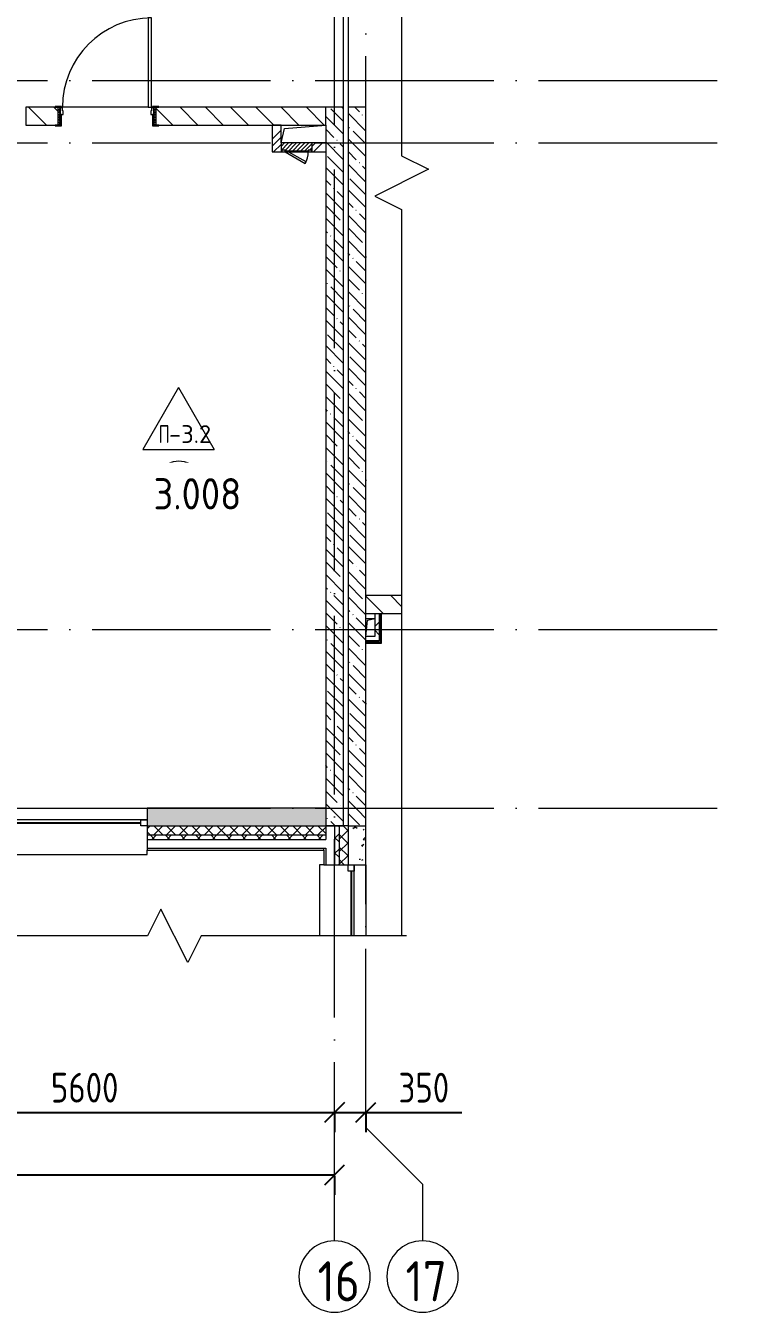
# Model space of a CAD drawing. Header units: millimetres. Extents: x -68946 to 288321, y -402657 to 324925.
# Drawn here: x 62502 to 70472, y -221364 to -206953 of the extents above; entities that cross this region are included whole.
import ezdxf

# ---------------------------------------------------------------- set-up
doc = ezdxf.new("R2010")
doc.units = ezdxf.units.MM
doc.linetypes.add('ADSK_Линия сетки', pattern=[2500, 2000, -250, 0, -250])
doc.layers.get('Defpoints').update_dxf_attribs({"color": 250})
for name, color, linetype, lineweight in [('A-____-____-DIMS', 250, 'Continuous', 9), ('A-AREA-____-IDEN', 250, 'Continuous', 9), ('A-DETL-GENF-OTLN', 250, 'Continuous', 5), ('A-DOOR-____-MCUT', 250, 'Continuous', 5), ('A-DOOR-____-OTLN', 250, 'Continuous', 5), ('A-DOOR-FRAM-MCUT', 31, 'Continuous', 5), ('A-DOOR-FRAM-OTLN', 31, 'Continuous', 5), ('A-FLOR-____-IDEN', 11, 'Continuous', 9), ('A-FLOR-____-OTLN', 192, 'Continuous', 9), ('A-GENM-____-MCUT', 250, 'Continuous', 25), ('A-GENM-____-OTLN', 250, 'Continuous', 9), ('A-GLAZ-____-MCUT', 250, 'Continuous', 9), ('A-GLAZ-____-OTLN', 250, 'Continuous', 5), ('A-WALL-____-MCUT', 250, 'Continuous', 13), ('A-WALL-____-PATT', 250, 'Continuous', 13), ('A-WALL-FNSH-MCUT', 250, 'Continuous', 13), ('I-WALL-____-OTLN', 250, 'Continuous', 9), ('S-GRID-____-IDEN', 250, 'Continuous', 9), ('S-GRID-____-OTLN', 250, 'Continuous', 9)]:
    doc.layers.add(name, color=color, linetype=linetype, lineweight=lineweight)
doc.styles.add('GOST Common', font='', dxfattribs={"width": 0.9, "height": 350})
doc.styles.add('ISOCPEUR_1', font='isocpeur.ttf', dxfattribs={"width": 0.9, "height": 250})
doc.styles.add('ISOCPEUR_2', font='isocpeur.ttf', dxfattribs={"height": 160})
doc.styles.get("Standard").update_dxf_attribs({"font": 'ГОСТ тип А.ttf'})
doc.styles.get('GOST Common').set_extended_font_data('GOST Common')
doc.dimstyles.new('А3', dxfattribs={"dimtxt": 333, "dimasz": 222, "dimexe": 222, "dimexo": 111, "dimgap": 111, "dimtad": 1, "dimtoh": 1, "dimdec": 0, "dimrnd": 0.0015, "dimzin": 0, "dimdsep": 46, "dimtxsty": 'Standard', "dimblk": 'OBLIQUE', "dimcen": 0, "dimclrd": 7, "dimclre": 7, "dimclrt": 7, "dimadec": 0, "dimazin": 0, "dimtfac": 1, "dimtdec": 0, "dimtofl": 0, "dimtmove": 0, "dimatfit": 3, "dimfxl": 1, "dimtolj": 1, "dimtzin": 0, "dimarcsym": 0})
pattern_1 = [(135, (-3188.22, -259241.39), (-84.85281, -84.85281), []), (225, (-3188.22, -259241.39), (84.85281, -84.85281), [])]
pattern_2 = [(45, (-3188.22, -259241.39), (-70.71068, 70.71068), []), (135, (-3188.22, -259241.39), (-70.71068, -70.71068), [])]
pattern_3 = [(135, (-3188.22, -259241.39), (-142.5612, -142.5612), []), (135, (-3045.66, -259241.39), (-142.5612, -142.5612), [252.016, -50.403, 3.353, -47.05])]
pattern_4 = [(50, (-3188.22, -259241.4), (364.3679, -31.8783), [38.1, -419.1]), (355, (-3188.22, -259241.4), (-70.4859, 382.1133), [30.48, -335.28]), (100.451, (-3157.86, -259244.05), (293.885, 350.2334), [32.38, -356.18]), (46.184, (-3188.22, -259139.8), (542.1585, -84.0858), [57.15, -628.65]), (96.636, (-3143.04, -259146.8), (474.805, 494.8554), [48.57, -534.27]), (351.184, (-3188.2, -259139.8), (474.8102, 494.85), [45.72, -502.92]), (21, (-3137.42, -259165.2), (303.2285, -204.5305), [38.1, -419.1]), (326, (-3137.42, -259165.2), (123.6039, 368.376), [30.48, -335.28]), (71.451, (-3112.15, -259182.23), (426.8341, 163.8427), [32.38, -356.18]), (37.5, (-3188.22, -259241.39), (6.17665, 169.11015), [16.764, -314.452, 16.764, -323.596, -336.55]), (37.5, (-3188.22, -259241.39), (6.17665, 169.11015), [-671.576, 16.764, -319.786]), (7.5, (-3188.22, -259241.39), (133.63888, 200.3615), [16.764, -177.292, 16.764, -306.832, -128.27]), (7.5, (-3188.22, -259241.39), (133.63888, 200.3615), [-517.652, 16.764, -111.506]), (327.5, (-3301.51, -259241.39), (271.18182, -11.45836), [16.764, -110.236, 16.764, -379.476, -525.78]), (327.5, (-3301.51, -259241.39), (271.18182, -11.45836), [-523.24, 16.764, -509.016]), (317.5, (-3352.3, -259241.4), (296.2585, 50.85285), [16.764, -148.336, 16.764, -246.38, -373.38]), (317.5, (-3352.3, -259241.4), (296.2585, 50.85285), [-428.244, 16.764, -356.616])]
pattern_5 = [(135, (-3188.22, -259241.39), (-141.42136, -141.42136), [])]
pattern_6 = [(45, (-3188.22, -259241.4), (-224.5064, 224.5064), []), (45, (-3108.85, -259241.4), (0, 449.0128), []), (45, (-3267.6, -259241.4), (0, 449.0128), [])]

# ---------------------------------------------------------------- blocks, each defined once
blk = doc.blocks.new('Дверь_СКБ_1Ст_Внутренняя - Д-8_2л_1100x2100h_Кабинет директора_ Канцелярия_ Бухгалтерия_ Кабинеты заместителей директора_ Кабинет организатора внеклассной и внешкольной 2-42643613-АР1_Маркировочный план 3 этажа')
at = {"layer": 'A-DOOR-____-OTLN'}
h = blk.add_hatch(dxfattribs=at)
h.set_pattern_fill('FP_3', color=256, style=0, pattern_type=2)
h.set_pattern_definition([(135, (1751.41, 164.685), (-14.14214, -14.14214), []), (225, (1751.41, 164.685), (14.14214, -14.14214), [])])
h.paths.add_polyline_path([(537.5, -100), (562.5, -100), (562.5, 100), (537.5, 100), (537.5, 95.5)])
at = {"layer": 'A-DOOR-FRAM-OTLN'}
h = blk.add_hatch(dxfattribs=at)
h.set_pattern_fill('FP_4', color=256, style=0, pattern_type=2)
h.set_pattern_definition([(45, (-371.384, 164.685), (-14.1421, 14.1421), []), (135, (-371.384, 164.685), (-14.1421, -14.1421), [])])
h.paths.add_polyline_path([(-512.5, -100), (-512.5, 100), (-537.5, 100), (-537.5, -100)])
at = {"layer": 'A-DOOR-____-MCUT'}
for p, q in [((512.5, 1100), (472.5, 1100)), ((472.5, 1100), (472.5, 100)), ((512.5, 100), (512.5, 1100)), ((472.5, 100), (512.5, 100))]:
    blk.add_line(p, q, dxfattribs=at)
at = {"layer": 'A-DOOR-____-OTLN'}
blk.add_arc((512.5, 100), 1000, 90, 180, dxfattribs=at)
at = {"layer": 'A-DOOR-FRAM-MCUT'}
for p, q in [((-497.5, 108), (-567.5, 108)), ((-567.5, 108), (-567.5, 100)), ((-567.5, 100), (-497.5, 100)), ((-512.5, 100), (-537.5, 100)), ((-537.5, 100), (-537.5, -100)), ((-487.5, 100), (-512.5, 100)), ((-512.5, 100), (-512.5, 20)), ((-512.5, -100), (-512.5, 100)), ((-497.5, 100), (-512.5, 100)), ((-512.5, 100), (-512.5, 99)), ((-512.5, 99), (-497.5, 99)), ((-512.5, 20), (-477.5, 20)), ((-497.5, 20), (-512.5, 20)), ((-512.5, 20), (-512.5, -100)), ((-497.5, 100), (-497.5, 108)), ((-497.5, 99), (-497.5, 100)), ((-497.5, -100), (-497.5, 20)), ((-487.5, 60), (-487.5, 100)), ((-477.5, 60), (-487.5, 60)), ((-477.5, 20), (-477.5, 60)), ((512.5, 60), (502.5, 60)), ((502.5, 60), (502.5, 20)), ((502.5, 20), (537.5, 20)), ((512.5, 100), (512.5, 60)), ((537.5, 100), (512.5, 100)), ((592.5, 108), (522.5, 108)), ((522.5, 108), (522.5, 100)), ((537.5, 100), (522.5, 100)), ((522.5, 100), (522.5, 99)), ((522.5, 100), (592.5, 100)), ((522.5, 99), (537.5, 99)), ((537.5, 20), (522.5, 20)), ((522.5, 20), (522.5, -100)), ((537.5, 20), (537.5, 100)), ((562.5, 100), (537.5, 100)), ((537.5, 100), (537.5, -100)), ((537.5, 99), (537.5, 100)), ((537.5, -100), (537.5, 20)), ((562.5, -100), (562.5, 100)), ((592.5, 100), (592.5, 108)), ((-497.5, -100), (-567.5, -100)), ((-567.5, -100), (-567.5, -108)), ((-567.5, -108), (-497.5, -108)), ((-537.5, -100), (-512.5, -100)), ((-512.5, -100), (-497.5, -100)), ((-497.5, -108), (-497.5, -100)), ((522.5, -100), (537.5, -100)), ((592.5, -100), (522.5, -100)), ((522.5, -100), (522.5, -108)), ((522.5, -108), (592.5, -108)), ((537.5, -100), (562.5, -100)), ((592.5, -108), (592.5, -100))]:
    blk.add_line(p, q, dxfattribs=at)
blk = doc.blocks.new('Окно_СКБ_1Ст1 - 120_Окно_СКБ_1Ст_1700_ОК19Л-29018918-АР1_Маркировочный план 3 этажа')
at = {"layer": 'A-GLAZ-____-MCUT'}
for p, q in [((-850, -195), (-850, -125)), ((-850, -125), (-780, -125)), ((-780, -125), (-780, -195)), ((780, -195), (780, -125)), ((780, -125), (850, -125)), ((850, -125), (850, -195)), ((-780, -195), (-850, -195)), ((850, -195), (780, -195))]:
    blk.add_line(p, q, dxfattribs=at)
at = {"layer": 'A-GLAZ-____-MCUT', "lineweight": 5}
for p, q in [((780, -155), (-780, -155)), ((780, -165), (-780, -165))]:
    blk.add_line(p, q, dxfattribs=at)
at = {"layer": 'A-GLAZ-____-OTLN'}
blk.add_line((-850, -195), (850, -195), dxfattribs=at)
blk = doc.blocks.new('WNW_Отлив1 - Отлив_металлический 2-28595994-АР1_Маркировочный план 3 этажа')
at = {"layer": 'A-GLAZ-____-OTLN'}
for p, q in [((850, 320), (-850, 320)), ((-850, 320), (-850, 270)), ((850, 270), (850, 320))]:
    blk.add_line(p, q, dxfattribs=at)
blk = doc.blocks.new('Окно_СКБ_1Ст1 - 120_Окно_СКБ_1Ст_1650_ОК17_E60-37619705-АР1_Маркировочный план 3 этажа')
at = {"layer": 'A-GLAZ-____-MCUT'}
for p, q in [((755, -195), (755, -125)), ((755, -125), (825, -125)), ((825, -125), (825, -195)), ((825, -195), (755, -195))]:
    blk.add_line(p, q, dxfattribs=at)
at = {"layer": 'A-GLAZ-____-MCUT', "lineweight": 5}
for p, q in [((755, -155), (29, -155)), ((755, -165), (29, -165))]:
    blk.add_line(p, q, dxfattribs=at)
at = {"layer": 'A-GLAZ-____-OTLN'}
blk.add_line((29, -195), (825, -195), dxfattribs=at)
blk = doc.blocks.new('WNW_Отлив1 - Отлив_металлический 2-28603322-АР1_Маркировочный план 3 этажа')
at = {"layer": 'A-GLAZ-____-OTLN'}
for p, q in [((825, 320), (29, 320)), ((825, 270), (825, 320))]:
    blk.add_line(p, q, dxfattribs=at)
blk = doc.blocks.new('_Wn_-As_OpeningMEP_floor__Rectangular - _Wn_-As_OpeningMEP_floor__Rectangular-V52-АР1_Маркировочный план 3 этажа')
at = {"layer": 'A-DETL-GENF-OTLN', "lineweight": 5}
for p, q in [((-212, 112), (250, 150)), ((-250, -50), (-212, 112))]:
    blk.add_line(p, q, dxfattribs=at)
blk = doc.blocks.new('_Wn_-As_OpeningMEP_floor__Rectangular - _Wn_-As_OpeningMEP_floor__Rectangular-34853280-АР1_Маркировочный план 3 этажа')
at = {"layer": 'A-DETL-GENF-OTLN', "lineweight": 5}
for p, q in [((-32, 132), (50, 150)), ((-50, -50), (-32, 132))]:
    blk.add_line(p, q, dxfattribs=at)
blk = doc.blocks.new('АР_Люк - ЛРС_ВК_350х400_наружный_NCS S 1000-N-V85-АР1_Маркировочный план 3 этажа')
at = {"layer": 'A-DOOR-____-OTLN'}
h = blk.add_hatch(dxfattribs=at)
h.set_pattern_fill('FP_54', color=256, style=0, pattern_type=2)
h.set_pattern_definition([(45, (125, 0), (-22.6274, 22.6274), [])])
h.paths.add_polyline_path([(300, 50), (290, 50), (290, 30), (255, 30), (255, 50), (-5, 50), (-5, 40), (-15, 40), (-5, 37), (-5, 30), (-40, 30), (-40, 43), (-26, 43), (-40, 47), (-40, 50), (-50, 50), (-50, -50), (300, -50), (300, 50)])
at = {"layer": 'A-DETL-GENF-OTLN', "lineweight": 5}
for p, q in [((300, 50), (-50, 50)), ((-50, 50), (-50, -50)), ((300, -50), (300, 50)), ((-50, -50), (300, -50))]:
    blk.add_line(p, q, dxfattribs=at)
at = {"layer": 'A-DOOR-____-MCUT', "lineweight": 5}
for p, q in [((30, 180), (20, 163)), ((20, 163), (245, 33)), ((255, 50), (30, 180)), ((-5, 50), (-40, 50)), ((-40, 50), (-40, 30)), ((-40, 30), (-5, 30)), ((-5, 30), (-5, 50)), ((245, 33), (255, 50)), ((290, 50), (255, 50)), ((255, 50), (255, 30)), ((255, 30), (290, 30)), ((290, 30), (290, 50))]:
    blk.add_line(p, q, dxfattribs=at)
blk.add_arc((255, 50), 260, 150, 180, dxfattribs=at)
at = {"layer": 'A-DOOR-____-OTLN'}
blk.add_line((255, 50), (30, 180), dxfattribs=at)
blk = doc.blocks.new('ASML_АР_Отделка Люка - ВО Отделка люков_Грунтовка 0_Шпатлевка 0_Окраска 0_0-42723977-АР1_Маркировочный план 3 этажа')
at = {"layer": 'A-GENM-____-MCUT', "lineweight": 5}
for p, q in [((-165, 3), (-175, 3)), ((-175, 3), (-175, 0)), ((102, 3), (-130, 3)), ((130, 3), (126, 3)), ((175, 3), (165, 3)), ((175, 0), (175, 3)), ((-175, 0), (-165, 0)), ((-130, 0), (107, 0)), ((124, 0), (130, 0)), ((165, 0), (175, 0))]:
    blk.add_line(p, q, dxfattribs=at)
blk = doc.blocks.new('DET_L_Линия разрыва - М100-32542165-АР1_Маркировочный план 3 этажа')
at = {"layer": 'A-DETL-GENF-OTLN', "lineweight": 5}
for p, q in [((8500, 300), (8350, 0)), ((8800, -300), (8500, 300)), ((8350, 0), (214, 0)), ((8950, 0), (8800, -300)), ((17300, 0), (8950, 0))]:
    blk.add_line(p, q, dxfattribs=at)
blk = doc.blocks.new('DET_L_Линия разрыва - М100-32542167-АР1_Маркировочный план 3 этажа')
at = {"layer": 'A-DETL-GENF-OTLN', "lineweight": 5}
for p, q in [((2450, 300), (2300, 0)), ((2750, -300), (2450, 300)), ((2300, 0), (0, 0)), ((2900, 0), (2750, -300)), ((5200, 0), (2900, 0))]:
    blk.add_line(p, q, dxfattribs=at)
blk = doc.blocks.new('Ось сетки - Круг_Ø8 мм-39983606-АР1_Маркировочный план 3 этажа')
at = {"layer": 'S-GRID-____-IDEN'}
for start, end in [(360, 180), (180, 360)]:
    blk.add_arc((0, 0), 4, start, end, dxfattribs=at)
blk = doc.blocks.new('_Oblique')
at = {"color": 0, "linetype": 'ByBlock', "lineweight": -2}
blk.add_line((-0.5, -0.5), (0.5, 0.5), dxfattribs=at)
blk = doc.blocks.new('*D3083')
at = {"layer": 'A-____-____-DIMS', "color": 7, "lineweight": -2, "transparency": 16777216}
for p, q in [((60362, -219125), (65962, -219125)), ((60362, -219136), (60362, -219347)), ((65962, -219136), (65962, -219347))]:
    blk.add_line(p, q, dxfattribs=at)
at = {"layer": 'Defpoints', "color": 0, "transparency": 16777216}
for p in [(60362, -219025), (65962, -219025), (65962, -219125)]:
    blk.add_point(p, dxfattribs=at)
at = {"layer": 'A-____-____-DIMS', "color": 7, "lineweight": -2, "transparency": 16777216, "xscale": 222, "yscale": 222, "zscale": 222, "rotation": 180}
blk.add_blockref('_Oblique', (60362, -219125), dxfattribs=at)
at = {"layer": 'A-____-____-DIMS', "color": 7, "lineweight": -2, "transparency": 16777216, "xscale": 222, "yscale": 222, "zscale": 222}
blk.add_blockref('_Oblique', (65962, -219125), dxfattribs=at)
at = {"layer": 'A-____-____-DIMS', "color": 7, "transparency": 16777216, "insert": (63162, -218848), "char_height": 333, "width": 2.48, "attachment_point": 5}
blk.add_mtext('\\A1;5600', dxfattribs=at)
blk = doc.blocks.new('*D3084')
at = {"layer": 'A-____-____-DIMS', "color": 7, "lineweight": -2, "transparency": 16777216}
for p, q in [((65962, -219125), (66312, -219125)), ((65962, -219136), (65962, -219347)), ((66312, -219125), (67388, -219125)), ((66312, -219136), (66312, -219347))]:
    blk.add_line(p, q, dxfattribs=at)
at = {"layer": 'Defpoints', "color": 0, "transparency": 16777216}
for p in [(65962, -219025), (66312, -219025), (66312, -219125)]:
    blk.add_point(p, dxfattribs=at)
at = {"layer": 'A-____-____-DIMS', "color": 7, "lineweight": -2, "transparency": 16777216, "xscale": 222, "yscale": 222, "zscale": 222, "rotation": 180}
blk.add_blockref('_Oblique', (65962, -219125), dxfattribs=at)
at = {"layer": 'A-____-____-DIMS', "color": 7, "lineweight": -2, "transparency": 16777216, "xscale": 222, "yscale": 222, "zscale": 222}
blk.add_blockref('_Oblique', (66312, -219125), dxfattribs=at)
at = {"layer": 'A-____-____-DIMS', "color": 7, "transparency": 16777216, "insert": (66961, -218848), "char_height": 333, "width": 1.86, "attachment_point": 5}
blk.add_mtext('\\A1;350', dxfattribs=at)
blk = doc.blocks.new('AAR_СКБ_Марка_Помещения_мал - Номер-28977439-АР1_Маркировочный план 3 этажа')
at = {"layer": 'A-AREA-____-IDEN'}
blk.add_circle((-0.03, 0), 3, dxfattribs=at)
blk = doc.blocks.new('AAR_СКБ_Марка_Перекрытия - Марка пола-17325028-АР1_Маркировочный план 3 этажа')
at = {"layer": 'A-FLOR-____-IDEN'}
for p, q in [((0, 6.93), (-4, 0)), ((0, 6.93), (4, 0)), ((-4, 0), (4, 0))]:
    blk.add_line(p, q, dxfattribs=at)
blk = doc.blocks.new('*D3062')
at = {"layer": 'A-____-____-DIMS', "color": 7, "lineweight": -2, "transparency": 16777216}
for p, q in [((-3188, -219825), (65962, -219825)), ((-3188, -219836), (-3188, -220047)), ((65962, -219836), (65962, -220047))]:
    blk.add_line(p, q, dxfattribs=at)
at = {"layer": 'Defpoints', "color": 0, "transparency": 16777216}
for p in [(-3188, -219725), (65962, -219725), (65962, -219825)]:
    blk.add_point(p, dxfattribs=at)
at = {"layer": 'A-____-____-DIMS', "color": 7, "lineweight": -2, "transparency": 16777216, "xscale": 222, "yscale": 222, "zscale": 222, "rotation": 180}
blk.add_blockref('_Oblique', (-3188, -219825), dxfattribs=at)
at = {"layer": 'A-____-____-DIMS', "color": 7, "lineweight": -2, "transparency": 16777216, "xscale": 222, "yscale": 222, "zscale": 222}
blk.add_blockref('_Oblique', (65962, -219825), dxfattribs=at)
at = {"layer": 'A-____-____-DIMS', "color": 7, "transparency": 16777216, "insert": (31387, -219548), "char_height": 333, "width": 2.92, "attachment_point": 5}
blk.add_mtext('\\A1;69150', dxfattribs=at)

msp = doc.modelspace()

# ---------------------------------------------------------------- hatches: boundary and pattern name
at = {"layer": 'A-WALL-____-PATT', "lineweight": 15, "true_color": 0x000000}
h = msp.add_hatch(dxfattribs=at)
h.set_pattern_fill('FP_1', color=18, style=0, pattern_type=2)
h.set_pattern_definition(pattern_5)
h.paths.add_polyline_path([(65261.8153, -208066.3892), (65861.7763, -208066.3883), (65861.7763, -207866.3892), (63961.7763, -207866.3892), (63961.7763, -208066.3892), (63991.7763, -208066.3892)])
h.paths.add_polyline_path([(62831.7763, -208066.3892), (62861.7763, -208066.3892), (62861.7763, -207866.3892), (62501.7863, -207866.3892), (62501.7863, -208066.3892)])
h = msp.add_hatch(dxfattribs=at)
h.set_pattern_fill('FP_24', color=18, style=0, pattern_type=2)
h.set_pattern_definition(pattern_3)
h.paths.add_polyline_path([(65861.789, -215916.3289), (66061.7763, -215916.3289), (66061.7763, -207866.3892), (65861.7763, -207866.3892), (65861.7763, -215916.3289)])
h = msp.add_hatch(dxfattribs=at)
h.set_pattern_fill('FP_24', color=18, style=0, pattern_type=2)
h.set_pattern_definition(pattern_3)
h.paths.add_polyline_path([(66311.7763, -215741.3892), (66311.7763, -207866.3892), (66111.7763, -207866.3892), (66111.7763, -215741.3892), (66136.5125, -215741.3892)])
h = msp.add_hatch(dxfattribs=at)
h.set_pattern_fill('FP_9', color=18, style=0, pattern_type=2)
h.set_pattern_definition(pattern_6)
h.paths.add_polyline_path([(65361.7763, -208266.3886), (65361.7744, -208266.3775), (65361.7763, -208256.3892)])
h.paths.add_polyline_path([(65361.8153, -208266.3892), (65361.7292, -208066.3892), (65261.8153, -208066.3892), (65261.8153, -208266.3892), (65361.7763, -208266.3886)])
h = msp.add_hatch(dxfattribs=at)
h.set_pattern_fill('FP_9', color=18, style=0, pattern_type=2)
h.set_pattern_definition(pattern_6)
h.paths.add_polyline_path([(65261.8153, -208366.3892), (65361.8153, -208366.0269), (65361.7764, -208266.3892), (65261.8153, -208266.3892), (65261.8153, -208293.2956)])
h.paths.add_polyline_path([(65711.8153, -208366.3892), (65861.7763, -208366.3892), (65861.7763, -208266.3892), (65711.8153, -208266.3892), (65711.8153, -208359.3892)])
h = msp.add_hatch(dxfattribs=at)
h.set_pattern_fill('FP_1', color=18, style=0, pattern_type=2)
h.set_pattern_definition(pattern_5)
h.paths.add_polyline_path([(66495.2162, -213536.3886), (66712.4536, -213536.3886), (66712.4536, -213336.3886), (66311.7763, -213336.3886), (66311.7763, -213536.3886), (66486.7763, -213536.3886)])
h = msp.add_hatch(dxfattribs=at)
h.set_pattern_fill('FP_51', color=18, style=0, pattern_type=2)
h.set_pattern_definition([(45, (-3188.22, -259241.39), (-141.42136, 141.42136), []), (135, (-3188.22, -259241.39), (-141.42136, -141.42136), [])])
h.paths.add_polyline_path([(66461.7763, -213793.9972), (66461.7763, -213536.3886), (66411.7763, -213536.3886), (66411.7763, -213793.9972)])
h = msp.add_hatch(dxfattribs=at)
h.set_pattern_fill('FP_50', color=18, style=0, pattern_type=2)
h.set_pattern_definition(pattern_4)
h.paths.add_polyline_path([(-2838.2456, -215916.3886), (-2438.2237, -215916.3886), (-2438.2237, -215716.3886), (-2988.2456, -215716.3886), (-2988.2456, -215916.3886)])
h.paths.add_polyline_path([(1361.7763, -215916.3886), (2061.7763, -215916.3886), (2061.7763, -215716.3886), (1261.7544, -215716.3886), (1261.7544, -215916.3886), (1346.8153, -215916.3886)])
h.paths.add_polyline_path([(5761.7544, -215916.3886), (6561.7763, -215916.3886), (6561.7763, -215716.3886), (5761.7544, -215716.3886), (5761.7544, -215880.8938)])
h.paths.add_polyline_path([(10361.7763, -215916.3886), (11061.7763, -215916.3886), (11061.7763, -215716.3886), (10261.7544, -215716.3886), (10261.7544, -215916.3886)])
h.paths.add_polyline_path([(11961.7763, -215916.3886), (12661.7763, -215916.3886), (12661.7763, -215716.3886), (11961.7763, -215716.3886), (11961.7763, -215790.0732)])
h.paths.add_polyline_path([(14761.7544, -215916.3886), (15561.7763, -215916.3886), (15561.7763, -215716.3886), (14761.7544, -215716.3886)])
h.paths.add_polyline_path([(19382.1845, -215916.3886), (20061.7763, -215916.3886), (20061.7763, -215716.3886), (19261.7544, -215716.3886), (19261.7544, -215916.3886), (19361.7763, -215916.3886)])
h.paths.add_polyline_path([(23934.7374, -215916.3886), (24561.7763, -215916.3886), (24561.7763, -215716.3886), (23761.7544, -215716.3886), (23761.7544, -215916.3886), (23929.8461, -215916.3886)])
h.paths.add_polyline_path([(32470.3361, -215916.3886), (32761.7544, -215916.3886), (32761.7544, -215716.3886), (32361.7763, -215716.3886), (32361.7763, -215916.3886), (32461.7763, -215916.3886)])
h.paths.add_polyline_path([(28696.7116, -215916.3886), (29061.7763, -215916.3886), (29061.7763, -215716.3886), (28261.7544, -215716.3886), (28261.7544, -215916.3886), (28590.3478, -215916.3886)])
h.paths.add_polyline_path([(30661.7763, -215916.3886), (30661.7763, -215716.3886), (29961.7763, -215716.3886), (29961.7763, -215916.3886)])
h.paths.add_polyline_path([(37349.5314, -215916.3886), (37661.7544, -215916.3886), (37661.7544, -215716.3886), (36861.7763, -215716.3886), (36861.7763, -215916.3886), (37161.7763, -215916.3886)])
h.paths.add_polyline_path([(33310.4662, -215916.3886), (33561.7763, -215916.3886), (33561.7763, -215716.3886), (33161.7544, -215716.3886), (33161.7544, -215916.3886), (33261.7763, -215916.3886)])
h.paths.add_polyline_path([(41697.2383, -215916.3886), (42161.7544, -215916.3886), (42161.7544, -215716.3886), (41361.7763, -215716.3886), (41361.7763, -215916.3886), (41686.2329, -215916.3886)])
h.paths.add_polyline_path([(51161.7544, -215916.3886), (51161.7544, -215716.3886), (50361.7763, -215716.3886), (50361.7763, -215916.3886), (51061.7763, -215916.3886)])
h.paths.add_polyline_path([(45998.2911, -215916.3886), (46661.7544, -215916.3886), (46661.7544, -215716.3886), (45861.7763, -215716.3886), (45861.7763, -215916.3886)])
h.paths.add_polyline_path([(48661.7763, -215916.3886), (48661.7763, -215716.3886), (47961.7763, -215716.3886), (47961.7763, -215916.3886)])
h.paths.add_polyline_path([(55249.3186, -215916.3886), (55661.7544, -215916.3886), (55661.7544, -215716.3886), (54861.7763, -215716.3886), (54861.7763, -215916.3886), (55225.8002, -215916.3886)])
h.paths.add_polyline_path([(59948.3621, -215916.3886), (60161.7544, -215916.3886), (60161.7544, -215716.3886), (59361.7763, -215716.3886), (59361.7763, -215916.3886), (59937.3398, -215916.3886)])
h.paths.add_polyline_path([(61536.8153, -215916.3886), (62161.7763, -215916.3886), (62161.7763, -215716.3886), (61461.7763, -215716.3886), (61461.7763, -215916.3886)])
h.paths.add_polyline_path([(65841.7763, -215916.3886), (65861.7763, -215916.3289), (65861.7763, -215716.3886), (63861.7763, -215716.3886), (63861.7763, -215916.3886), (65606.7479, -215916.3886)])
h = msp.add_hatch(dxfattribs=at)
h.set_pattern_fill('FP_24', color=18, style=0, pattern_type=2)
h.set_pattern_definition(pattern_3)
h.paths.add_polyline_path([(66112.2218, -215916.3295), (66311.7763, -215916.3295), (66311.7763, -215741.3892), (66111.7763, -215741.3892), (66111.7847, -215916.3295)])
h = msp.add_hatch(dxfattribs=at)
h.set_pattern_fill('FP_17', color=18, style=0, pattern_type=2)
h.set_pattern_definition(pattern_2)
h.paths.add_polyline_path([(65861.7763, -216016.3886), (65861.7763, -215916.3886), (63861.7763, -215916.3886), (63861.7763, -216016.3886), (65841.7763, -216016.3886)])
h.paths.add_polyline_path([(61736.8153, -216016.3886), (62161.7763, -216016.3886), (62161.7763, -215916.3886), (61461.7763, -215916.3886), (61461.7763, -216016.3886), (61583.34, -216016.3886)])
h.paths.add_polyline_path([(59839.5547, -216016.3886), (60561.7763, -216016.3886), (60561.7544, -215916.3886), (59361.7763, -215916.3886), (59361.7763, -216016.3886)])
h.paths.add_polyline_path([(56061.7544, -216016.3886), (56061.7763, -216016.3886), (56061.7544, -215916.3886), (54861.7763, -215916.3886), (54861.7763, -216016.3886), (55802.5195, -216016.3886)])
h.paths.add_polyline_path([(51561.7544, -216016.3886), (51561.7763, -216016.3886), (51561.7544, -215916.3886), (50361.7763, -215916.3886), (50361.7763, -216016.3886), (51161.7544, -216016.3886)])
h.paths.add_polyline_path([(45861.7763, -216016.3886), (47061.7763, -216016.3886), (47061.7544, -215916.3886), (45861.7763, -215916.3886)])
h.paths.add_polyline_path([(47961.7763, -216016.3886), (48661.7763, -216016.3886), (48661.7763, -215916.3886), (47961.7763, -215916.3886)])
h.paths.add_polyline_path([(41694.385, -216016.3886), (42561.7763, -216016.3886), (42561.7544, -215916.3886), (41361.7763, -215916.3886), (41361.7763, -216016.3886), (41687.8633, -216016.3886)])
h.paths.add_polyline_path([(37361.7763, -216016.3886), (38061.7763, -216016.3886), (38061.7544, -215916.3886), (36861.7763, -215916.3886), (36861.7763, -216016.3886), (37345.4498, -216016.3886)])
h.paths.add_polyline_path([(33310.4662, -216016.3886), (33561.7763, -216016.3886), (33561.7763, -215916.3886), (32361.7763, -215916.3886), (32361.7763, -216016.3886), (33261.7763, -216016.3886)])
h.paths.add_polyline_path([(28561.7763, -216016.3886), (29061.7763, -216016.3886), (29061.7763, -215916.3886), (27861.7763, -215916.3886), (27861.7763, -216016.3886), (28467.2111, -216016.3886)])
h.paths.add_polyline_path([(30661.7763, -216016.3886), (30661.7763, -215916.3886), (29961.7763, -215916.3886), (29961.7763, -216016.3886)])
h.paths.add_polyline_path([(23761.7544, -216016.3886), (24561.7763, -216016.3886), (24561.7763, -215916.3886), (23361.7763, -215916.3886), (23361.7763, -216016.3886), (23506.2378, -216016.3886)])
h.paths.add_polyline_path([(20061.7763, -216016.3886), (20061.7763, -215916.3886), (18861.7763, -215916.3886), (18861.7763, -216016.3886), (19599.8716, -216016.3886)])
h.paths.add_polyline_path([(14861.7763, -216016.3886), (15561.7763, -216016.3886), (15561.7763, -215916.3886), (14361.7763, -215916.3886), (14361.7763, -216016.3886), (14855.448, -216016.3886)])
h.paths.add_polyline_path([(12548.5707, -216016.3886), (12661.7763, -216016.3886), (12661.7763, -215916.3886), (11961.7763, -215916.3886), (11961.7763, -216016.3886)])
h.paths.add_polyline_path([(10261.7544, -216016.3886), (11061.7763, -216016.3886), (11061.7763, -215916.3886), (9861.7763, -215916.3886), (9861.7763, -216016.3886), (10241.6935, -216016.3886)])
h.paths.add_polyline_path([(5627.9389, -216016.3886), (6561.7763, -216016.3886), (6561.7763, -215916.3886), (5361.7763, -215916.3886), (5361.7763, -216016.3886)])
h.paths.add_polyline_path([(1467.7525, -216016.3886), (2061.7763, -216016.3886), (2061.7763, -215916.3886), (861.7763, -215916.3886), (861.7763, -216016.3886), (1416.1993, -216016.3886)])
h.paths.add_polyline_path([(-3388.2456, -216016.3886), (-2438.2237, -216016.3886), (-2438.2237, -215916.3886), (-3488.2456, -215916.3886), (-3488.2456, -216016.3886), (-3438.2511, -216016.3886)])
h = msp.add_hatch(dxfattribs=at)
h.set_pattern_fill('FP_16', color=18, style=0, pattern_type=2)
h.set_pattern_definition(pattern_1)
h.paths.add_polyline_path([(66011.7763, -216351.3892), (66011.7763, -215916.3886), (65961.7763, -215916.3886), (65961.7763, -216351.3892)])
h = msp.add_hatch(dxfattribs=at)
h.set_pattern_fill('FP_17', color=18, style=0, pattern_type=2)
h.set_pattern_definition(pattern_2)
h.paths.add_polyline_path([(66111.7763, -216351.3892), (66111.7763, -215916.3886), (66011.7763, -215916.3886), (66011.7763, -216351.3892)])
h = msp.add_hatch(dxfattribs=at)
h.set_pattern_fill('FP_50', color=18, style=0, pattern_type=2)
h.set_pattern_definition(pattern_4)
h.paths.add_polyline_path([(66305.1753, -216351.3892), (66311.7763, -216351.3892), (66311.7763, -215916.3295), (66111.7763, -215916.3886), (66111.7763, -216351.3892), (66301.5843, -216351.3892)])
h = msp.add_hatch(dxfattribs=at)
h.set_pattern_fill('FP_16', color=18, style=0, pattern_type=2)
h.set_pattern_definition(pattern_1)
h.paths.add_polyline_path([(65861.7763, -216066.3886), (65861.7763, -216016.3886), (63861.7763, -216016.3886), (63861.7763, -216066.3886), (65841.7763, -216066.3886)])
h.paths.add_polyline_path([(61536.8153, -216066.3886), (62161.7763, -216066.3886), (62161.7763, -216016.3886), (61461.7763, -216016.3886), (61461.7763, -216066.3886)])
h.paths.add_polyline_path([(60561.7763, -216066.3886), (60561.7544, -216016.3895), (59361.7763, -216016.3886), (59361.7763, -216066.3886), (60561.7544, -216066.3886)])
h.paths.add_polyline_path([(56061.7544, -216066.3886), (56061.7763, -216066.3886), (56061.7544, -216016.3895), (54861.7763, -216016.3886), (54861.7763, -216066.3886), (55802.5195, -216066.3886)])
h.paths.add_polyline_path([(51561.7544, -216066.3886), (51561.7763, -216066.3886), (51561.7544, -216016.3895), (50361.7763, -216016.3886), (50361.7763, -216066.3886), (51161.7544, -216066.3886)])
h.paths.add_polyline_path([(47961.7763, -216066.3886), (48661.7763, -216066.3886), (48661.7763, -216016.3886), (47961.7763, -216016.3886)])
h.paths.add_polyline_path([(47061.7544, -216066.3886), (47061.7763, -216066.3886), (47061.7544, -216016.3895), (45861.7763, -216016.3886), (45861.7763, -216066.3886), (46661.7544, -216066.3886)])
h.paths.add_polyline_path([(41361.7763, -216066.3886), (42561.7763, -216066.3886), (42561.7544, -216016.3895), (41361.7763, -216016.3886)])
h.paths.add_polyline_path([(36861.7763, -216066.3886), (38061.7763, -216066.3886), (38061.7544, -216016.3895), (36861.7763, -216016.3886)])
h.paths.add_polyline_path([(32522.3062, -216066.3886), (33561.7763, -216066.3886), (33561.7763, -216016.3886), (32361.7763, -216016.3886), (32361.7763, -216066.3886), (32514.9693, -216066.3886)])
h.paths.add_polyline_path([(29961.7763, -216066.3886), (30661.7763, -216066.3886), (30661.7763, -216016.3886), (29961.7763, -216016.3886)])
h.paths.add_polyline_path([(28392.3886, -216066.3886), (29061.7763, -216066.3886), (29061.7763, -216016.3886), (27861.7763, -216016.3886), (27861.7763, -216066.3886), (28361.7763, -216066.3886)])
h.paths.add_polyline_path([(23899.6826, -216066.3886), (24561.7763, -216066.3886), (24561.7763, -216016.3886), (23361.7763, -216016.3886), (23361.7763, -216066.3886), (23861.7763, -216066.3886)])
h.paths.add_polyline_path([(19361.7763, -216066.3886), (20061.7763, -216066.3886), (20061.7763, -216016.3886), (18861.7763, -216016.3886), (18861.7763, -216066.3886), (19261.7544, -216066.3886)])
h.paths.add_polyline_path([(14861.7763, -216066.3886), (15561.7763, -216066.3886), (15561.7763, -216016.3886), (14361.7763, -216016.3886), (14361.7763, -216066.3886), (14859.7355, -216066.3886)])
h.paths.add_polyline_path([(12548.5707, -216066.3886), (12661.7763, -216066.3886), (12661.7763, -216016.3886), (11961.7763, -216016.3886), (11961.7763, -216066.3886)])
h.paths.add_polyline_path([(9861.7763, -216066.3886), (11061.7763, -216066.3886), (11061.7763, -216016.3886), (9861.7763, -216016.3886)])
h.paths.add_polyline_path([(5627.9389, -216066.3886), (6561.7763, -216066.3886), (6561.7763, -216016.3886), (5361.7763, -216016.3886), (5361.7763, -216066.3886)])
h.paths.add_polyline_path([(1346.8153, -216066.3886), (2061.7763, -216066.3886), (2061.7763, -216016.3886), (861.7763, -216016.3886), (861.7763, -216066.3886), (1261.7544, -216066.3886)])
h.paths.add_polyline_path([(-3088.2237, -216066.3886), (-2438.2237, -216066.3886), (-2438.2237, -216016.3886), (-3538.2456, -216016.3886), (-3538.2456, -216066.3886), (-3388.1847, -216066.3886)])

# ---------------------------------------------------------------- linework, layer by layer
at = {"layer": 'A-FLOR-____-OTLN', "color": 18, "lineweight": 5, "true_color": 0x000000}
for p, q in [((66061.7763, -207866.3892), (66061.7763, -204566.3886)), ((66111.7763, -204566.3886), (66111.7763, -207866.3892)), ((63871.7763, -207866.3892), (62911.7763, -207866.3892)), ((65361.7763, -208266.3886), (65361.7763, -208066.3892)), ((66311.7763, -213593.9972), (66411.7763, -213593.9972))]:
    msp.add_line(p, q, dxfattribs=at)
at = {"layer": 'A-WALL-____-MCUT', "color": 18, "lineweight": 15, "true_color": 0x000000}
for p, q in [((62831.7763, -207866.3892), (62501.7863, -207866.3892)), ((62501.7863, -207866.3892), (62501.7863, -208066.3892)), ((65861.7763, -207866.3892), (63991.7763, -207866.3892)), ((66061.7763, -207866.3892), (65861.7763, -207866.3892)), ((65861.7763, -208066.3892), (65861.7763, -207866.3892)), ((66061.7763, -215916.3289), (66061.7763, -207866.3892)), ((66311.7763, -207866.3892), (66111.7763, -207866.3892)), ((66111.7763, -207866.3892), (66111.7763, -215916.3295)), ((66311.7763, -215916.3295), (66311.7763, -207866.3892)), ((62501.7863, -208066.3892), (62831.7763, -208066.3892)), ((63991.7763, -208066.3892), (65861.7763, -208066.3892)), ((65261.8153, -208066.3886), (65261.8153, -208366.3892)), ((65361.8153, -208066.3886), (65261.8153, -208066.3886)), ((65361.8153, -208266.3892), (65361.8153, -208066.3886)), ((65861.7763, -208066.3892), (65861.7763, -215916.3289)), ((65261.8153, -208366.3892), (65371.8153, -208366.3892)), ((65861.7763, -208266.3892), (65361.8153, -208266.3892)), ((65446.8153, -208366.3892), (65666.8153, -208366.3892)), ((65701.8153, -208366.3892), (65861.7763, -208366.3892)), ((66712.4536, -213336.3886), (66311.7763, -213336.3886)), ((66311.7763, -213536.3886), (66712.4536, -213536.3886)), ((66411.7763, -213536.3886), (66411.7763, -213793.9972)), ((66461.7763, -213536.3886), (66461.7763, -213843.9972)), ((66474.2763, -213536.3886), (66474.2763, -213856.4972)), ((66411.7763, -213793.9972), (66311.7763, -213793.9972)), ((66461.7763, -213843.9972), (66311.7763, -213843.9972)), ((66474.2763, -213856.4972), (66311.7763, -213856.4972)), ((65861.7763, -215716.3886), (63861.7763, -215716.3886)), ((63861.7763, -215716.3886), (63861.7763, -215916.3886)), ((63861.7763, -215916.3886), (63861.7763, -216066.3886)), ((63861.7763, -215916.3886), (65861.7763, -215916.3886)), ((65861.7763, -215916.3289), (66061.7763, -215916.3289)), ((65861.7763, -215916.3886), (65861.7763, -215916.3289)), ((65961.7763, -215916.3886), (65861.7763, -215916.3886)), ((65861.7763, -215916.3886), (65861.7763, -216066.3886)), ((66011.7763, -215916.3886), (65961.7763, -215916.3886)), ((65961.7763, -215916.3886), (65961.7763, -216351.3892)), ((66111.7763, -215916.3886), (66011.7763, -215916.3886)), ((66011.7763, -215916.3886), (66011.7763, -216351.3892)), ((66111.7763, -215916.3295), (66311.7763, -215916.3295)), ((66111.7763, -215916.3295), (66111.7763, -216351.3892)), ((66311.7763, -216351.3892), (66311.7763, -215916.3295)), ((63861.7763, -216016.3886), (65861.7763, -216016.3886)), ((63861.7763, -216066.3886), (65861.7763, -216066.3886)), ((63861.7763, -216166.3886), (65861.7763, -216166.3886)), ((65841.7763, -216186.3886), (65841.7763, -216166.3886)), ((65861.7763, -216166.3886), (65861.7763, -216351.3892)), ((65861.7763, -216351.3892), (65961.7763, -216351.3892)), ((65961.7763, -216351.3892), (66011.7763, -216351.3892)), ((66011.7763, -216351.3892), (66111.7763, -216351.3892)), ((66111.7763, -216351.3892), (66311.7763, -216351.3892))]:
    msp.add_line(p, q, dxfattribs=at)
at = {"layer": 'A-WALL-FNSH-MCUT', "lineweight": 15}
for p, q in [((66486.7763, -213868.9972), (66486.7763, -213536.3886)), ((66311.7763, -213868.9972), (66486.7763, -213868.9972)), ((63861.7763, -216066.3886), (63861.7763, -216186.3886)), ((63861.7763, -216186.3886), (65841.7763, -216186.3886)), ((65841.7763, -216186.3886), (65841.7763, -216351.3892)), ((65841.7763, -216351.3892), (65861.7763, -216351.3892))]:
    msp.add_line(p, q, dxfattribs=at)
at = {"layer": 'I-WALL-____-OTLN', "color": 18, "lineweight": 15, "true_color": 0x000000}
for p, q in [((62161.7763, -215716.3886), (63861.7763, -215716.3886)), ((66311.7763, -216351.3892), (66311.7763, -217147.7625))]:
    msp.add_line(p, q, dxfattribs=at)
at = {"layer": 'S-GRID-____-OTLN', "color": 18, "linetype": 'ADSK_Линия сетки', "true_color": 0x000000}
for p, q in [((65961.7763, -220563.733), (65961.7763, -199653.1503)), ((66311.7763, -219293.733), (66311.7763, -199653.1503)), ((-6757.7749, -207566.3886), (70471.963, -207566.3886)), ((-6757.7749, -208266.3886), (70471.963, -208266.3886)), ((-6757.7749, -213716.3886), (70471.963, -213716.3886)), ((-6757.7749, -215716.3886), (70471.963, -215716.3886))]:
    msp.add_line(p, q, dxfattribs=at)
at = {"layer": 'S-GRID-____-OTLN', "color": 18, "true_color": 0x000000}
for p, q in [((66311.7763, -219293.733), (66946.7763, -219928.733)), ((66946.7763, -219928.733), (66946.7763, -220563.733))]:
    msp.add_line(p, q, dxfattribs=at)

# ---------------------------------------------------------------- block references
at = {"layer": 'A-AREA-____-IDEN', "color": 18, "true_color": 0x000000, "xscale": 99.99999999999993, "yscale": 99.99999999999993, "zscale": 99.99999999999993}
msp.add_blockref('AAR_СКБ_Марка_Помещения_мал - Номер-28977439-АР1_Маркировочный план 3 этажа', (64220.8208, -212128.652), dxfattribs=at)
at = {"layer": 'A-DETL-GENF-OTLN', "color": 18, "lineweight": 5, "true_color": 0x000000, "rotation": 89.99999999999967}
msp.add_blockref('DET_L_Линия разрыва - М100-32542165-АР1_Маркировочный план 3 этажа', (66712.4536, -217361.3054), dxfattribs=at)
at = {"layer": 'A-DETL-GENF-OTLN', "color": 18, "lineweight": 5, "true_color": 0x000000}
msp.add_blockref('DET_L_Линия разрыва - М100-32542167-АР1_Маркировочный план 3 этажа', (61565.918, -217147.7625), dxfattribs=at)
at = {"layer": 'A-DOOR-____-OTLN', "color": 18, "true_color": 0x000000}
msp.add_blockref('Дверь_СКБ_1Ст_Внутренняя - Д-8_2л_1100x2100h_Кабинет директора_ Канцелярия_ Бухгалтерия_ Кабинеты заместителей директора_ Кабинет организатора внеклассной и внешкольной 2-42643613-АР1_Маркировочный план 3 этажа', (63399.2763, -207966.3892), dxfattribs=at)
at = {"layer": 'A-DOOR-____-OTLN', "color": 18, "true_color": 0x000000, "rotation": 180}
msp.add_blockref('АР_Люк - ЛРС_ВК_350х400_наружный_NCS S 1000-N-V85-АР1_Маркировочный план 3 этажа', (65661.8153, -208316.3892), dxfattribs=at)
at = {"layer": 'A-FLOR-____-IDEN', "color": 18, "true_color": 0x000000, "xscale": 99.99999999999993, "yscale": 99.99999999999993, "zscale": 99.99999999999993}
msp.add_blockref('AAR_СКБ_Марка_Перекрытия - Марка пола-17325028-АР1_Маркировочный план 3 этажа', (64211.7664, -211698.5988), dxfattribs=at)
at = {"layer": 'A-GENM-____-OTLN', "color": 18, "lineweight": 5, "true_color": 0x000000, "rotation": 180}
msp.add_blockref('ASML_АР_Отделка Люка - ВО Отделка люков_Грунтовка 0_Шпатлевка 0_Окраска 0_0-42723977-АР1_Маркировочный план 3 этажа', (65536.8153, -208356.3892), dxfattribs=at)
at = {"layer": 'A-GLAZ-____-OTLN', "color": 18, "true_color": 0x000000}
for name, p in [('_Wn_-As_OpeningMEP_floor__Rectangular - _Wn_-As_OpeningMEP_floor__Rectangular-V52-АР1_Маркировочный план 3 этажа', (65611.7763, -208216.3886)), ('_Wn_-As_OpeningMEP_floor__Rectangular - _Wn_-As_OpeningMEP_floor__Rectangular-34853280-АР1_Маркировочный план 3 этажа', (66361.7763, -213743.9972))]:
    msp.add_blockref(name, p, dxfattribs=at)
for name, p, rotation in [('Окно_СКБ_1Ст1 - 120_Окно_СКБ_1Ст_1700_ОК19Л-29018918-АР1_Маркировочный план 3 этажа', (63011.7763, -216041.3886), 180), ('WNW_Отлив1 - Отлив_металлический 2-28595994-АР1_Маркировочный план 3 этажа', (63011.7763, -215916.3886), 180), ('WNW_Отлив1 - Отлив_металлический 2-28603322-АР1_Маркировочный план 3 этажа', (66111.7763, -217176.3892), 89.99999999999993), ('Окно_СКБ_1Ст1 - 120_Окно_СКБ_1Ст_1650_ОК17_E60-37619705-АР1_Маркировочный план 3 этажа', (65986.7763, -217176.3892), 89.99999999999993)]:
    msp.add_blockref(name, p, dxfattribs=dict(at, rotation=rotation))
at = {"layer": 'S-GRID-____-IDEN', "color": 18, "true_color": 0x000000, "xscale": 99.99999999999993, "yscale": 99.99999999999993, "zscale": 99.99999999999993}
for p in [(65961.7763, -220963.733), (66946.7763, -220963.733)]:
    msp.add_blockref('Ось сетки - Круг_Ø8 мм-39983606-АР1_Маркировочный план 3 этажа', p, dxfattribs=at)

# ---------------------------------------------------------------- texts
at = {"layer": 'A-FLOR-____-IDEN', "color": 18, "true_color": 0x000000, "char_height": 200, "attachment_point": 1, "style": 'ISOCPEUR_2'}
for s, insert, width in [('\\fISOCPEUR|b0|i0|c204|p34|;\\W.7;П', (63990.4315, -211427.213), 140.295312), ('-3.2', (64106.1867, -211427.213), 420.885937)]:
    msp.add_mtext(s, dxfattribs=dict(at, insert=insert, width=width))
at = {"layer": 'S-GRID-____-IDEN', "color": 18, "true_color": 0x000000, "char_height": 450, "width": 461.772, "attachment_point": 1, "style": 'GOST Common'}
for s, insert in [('16', (65770.5957, -220791.1996)), ('17', (66755.5957, -220791.1996))]:
    msp.add_mtext(s, dxfattribs=dict(at, insert=insert))

# ---------------------------------------------------------------- dimensions: what is measured, and where the dimension line sits
at = {"layer": 'A-____-____-DIMS', "color": 18, "true_color": 0x000000}
for base, p1, p2, picture, middle in [((65961.7763, -219125.3642), (60361.7763, -219025.3793), (65961.7763, -219025.3793), '*D3083', (63161.7763, -218847.8642)), ((66311.7763, -219125.3642), (65961.7763, -219025.3793), (66311.7763, -219025.3793), '*D3084', (66961.1263, -218847.8642)), ((65961.7763, -219825.3642), (-3188.2237, -219725.3793), (65961.7763, -219725.3793), '*D3062', (31386.7763, -219547.8642))]:
    dim = msp.add_linear_dim(base=base, p1=p1, p2=p2, dimstyle='А3', dxfattribs=at)
    dim.commit()
    dim.dimension.update_dxf_attribs({"geometry": picture, "text_midpoint": middle})

# ---------------------------------------------------------------- next in the draw order: texts
at = {"layer": 'A-AREA-____-IDEN', "color": 18, "true_color": 0x000000, "insert": (63932.9205, -212021.1665), "char_height": 350, "width": 654.177, "attachment_point": 1, "style": 'ISOCPEUR_1', "bg_fill": 3, "box_fill_scale": 1.5, "bg_fill_color": 256, "bg_fill_transparency": 0}
msp.add_mtext('3.008', dxfattribs=at)

doc.saveas('drawing.dxf')
